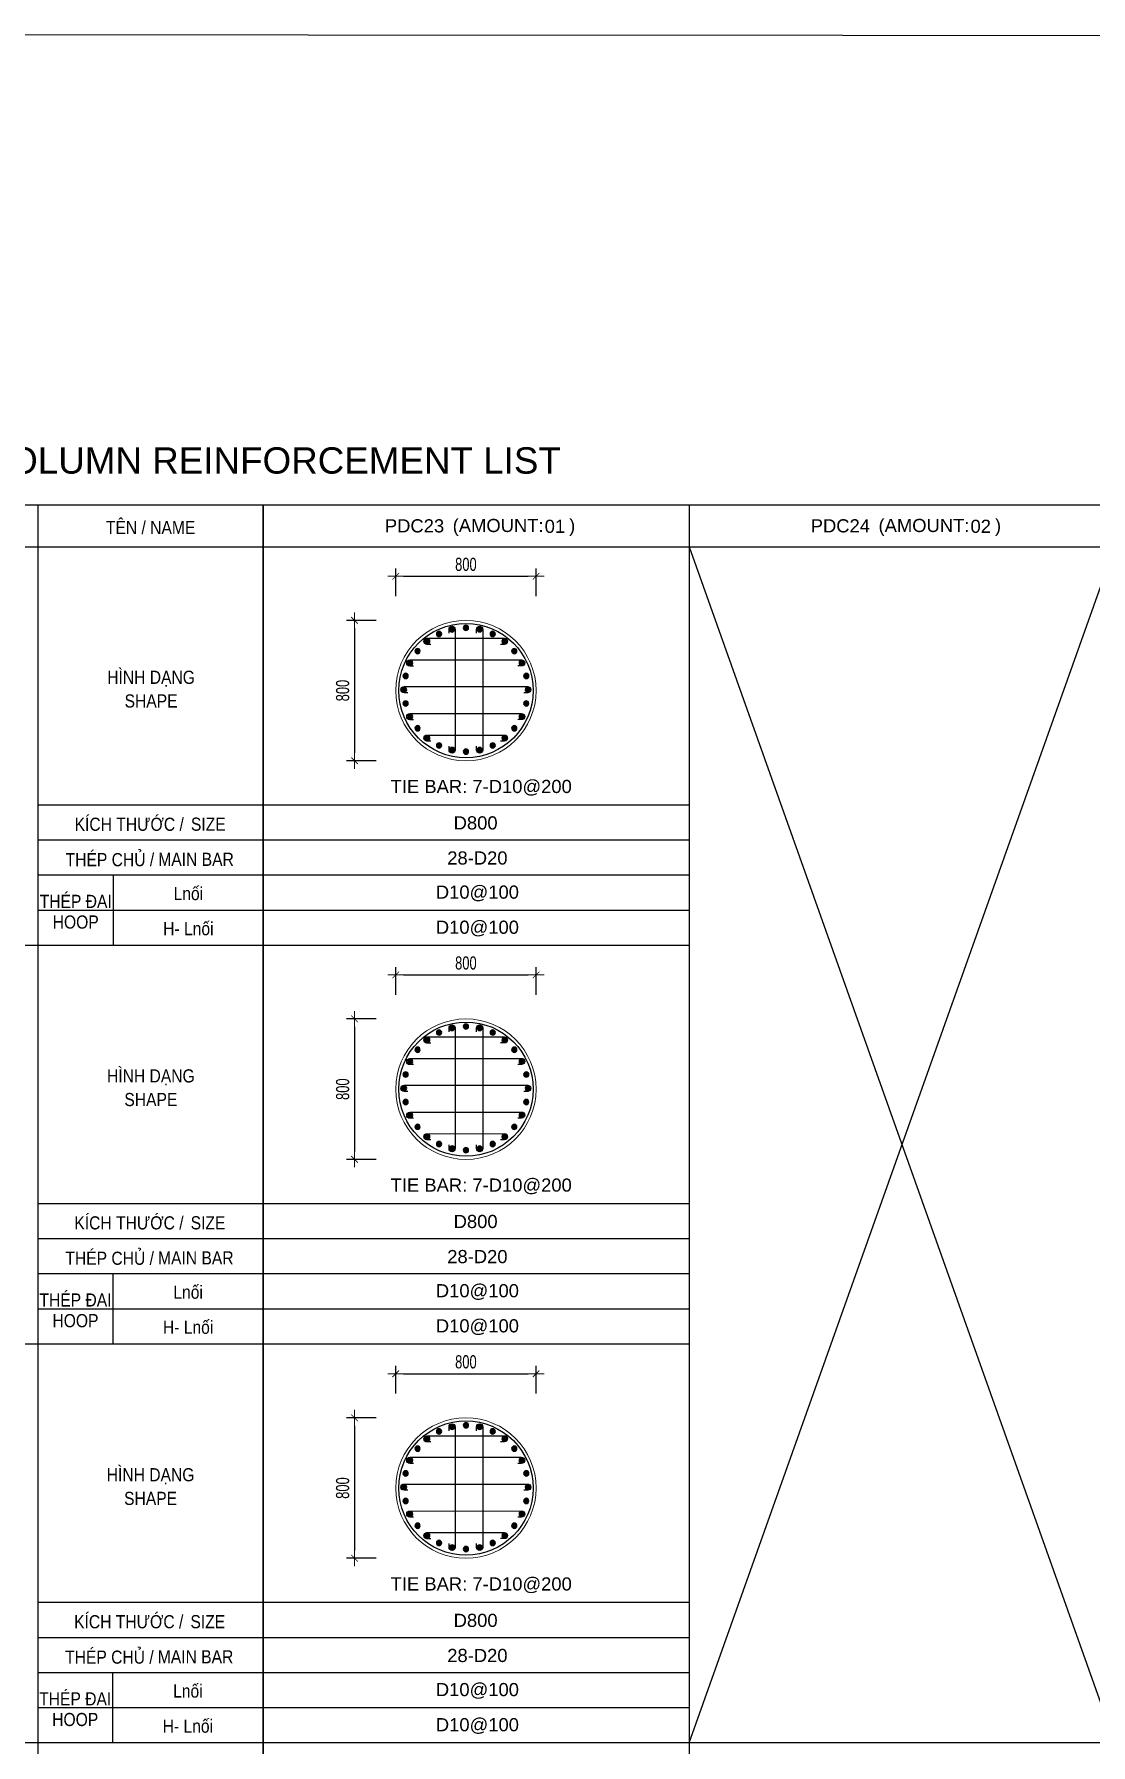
# Model space of a CAD drawing. Header units: millimetres. Extents: x 49323 to 538172, y -39336 to 181761.
# Drawn here: x 509346 to 515365, y 117061 to 126807 of the extents above; entities that cross this region are included whole.
import ezdxf
from ezdxf.enums import TextEntityAlignment as Align

# ---------------------------------------------------------------- set-up
doc = ezdxf.new("R2010")
doc.units = ezdxf.units.MM
doc.linetypes.add('CENTER2', pattern=[1.125, 0.75, -0.125, 0.125, -0.125])
doc.layers.get('Defpoints').update_dxf_attribs({"color": 151, "lineweight": 9})
for name, color, linetype in [('2', 2, 'Continuous'), ('A-ANNO-LEAD', 4, 'Continuous'), ('CEN', 1, 'CENTER2'), ('STL', 3, 'Continuous'), ('TIT1', 3, 'Continuous'), ('TXT', 3, 'Continuous')]:
    doc.layers.add(name, color=color, linetype=linetype)
for name, color, linetype, lineweight in [('NDC_S_CONTINUOUS', 3, 'Continuous', 20), ('NDC_S_DIM', 1, 'Continuous', 15), ('NDC_S_VN TEXT', 7, 'Continuous', 20)]:
    doc.layers.add(name, color=color, linetype=linetype, lineweight=lineweight)
doc.styles.add('ARIAL', font='arial.ttf', dxfattribs={"width": 0.8})
doc.styles.add('NDC_ARIAL', font='arial.ttf', dxfattribs={"width": 0.85})
doc.styles.add('NDC_DIM', font='', dxfattribs={"width": 0.75})
doc.styles.get('NDC_DIM').set_extended_font_data('Dotum')
doc.dimstyles.new('NDC_dim_30', dxfattribs={"dimscale": 30, "dimtxt": 2.5, "dimasz": 1.5, "dimexe": 1.5, "dimexo": 2.5, "dimgap": 1, "dimtad": 1, "dimdec": 0, "dimzin": 0, "dimdsep": 46, "dimtxsty": 'NDC_DIM', "dimblk": 'DIMMARK', "dimcen": 0.09, "dimdle": 1.2, "dimclrd": 1, "dimclre": 1, "dimclrt": 3, "dimadec": 0, "dimazin": 0, "dimtfac": 1, "dimtdec": 0, "dimtix": 1, "dimtofl": 0, "dimtmove": 0, "dimatfit": 3, "dimfxl": 8, "dimfxlon": 1, "dimtolj": 1, "dimtzin": 0, "dimarcsym": 0})

# ---------------------------------------------------------------- blocks, each defined once
blk = doc.blocks.new('DÁDAS')
at = {"layer": 'TIT1', "color": 2, "style": 'NDC_ARIAL'}
blk.add_text('(AMOUNT:     )', height=75, dxfattribs=at).set_placement((-42061.2, 55767.2), align=Align.MIDDLE)
blk = doc.blocks.new('DIMMARK')
at = {"layer": 'NDC_S_DIM', "color": 1}
blk.add_line((-1.5, 0), (1, 0), dxfattribs=at)
at = {"layer": 'NDC_S_DIM', "color": 2, "const_width": 0.1}
blk.add_lwpolyline([(-0.42, -0.42), (0.42, 0.42)], dxfattribs=at)
blk = doc.blocks.new('*D2035')
at = {"layer": 'Defpoints', "color": 0, "ltscale": 40, "transparency": 16777216}
for p in [(512205, 119175.1), (511405, 118986.8), (512205, 118986.8)]:
    blk.add_point(p, dxfattribs=at)
at = {"layer": 'NDC_S_DIM', "color": 1, "lineweight": -2, "ltscale": 40, "transparency": 16777216}
for p, q in [((511405, 119061.8), (511405, 119220.1)), ((512205, 119061.8), (512205, 119220.1)), ((511450, 119175.1), (512160, 119175.1))]:
    blk.add_line(p, q, dxfattribs=at)
at = {"layer": 'NDC_S_DIM', "color": 1, "lineweight": -2, "ltscale": 40, "transparency": 16777216, "xscale": 45, "yscale": 45, "zscale": 45, "rotation": 180}
blk.add_blockref('DIMMARK', (511405, 119175.1), dxfattribs=at)
at = {"layer": 'NDC_S_DIM', "color": 1, "lineweight": -2, "ltscale": 40, "transparency": 16777216, "xscale": 45, "yscale": 45, "zscale": 45}
blk.add_blockref('DIMMARK', (512205, 119175.1), dxfattribs=at)
at = {"layer": 'NDC_S_DIM', "color": 3, "ltscale": 40, "transparency": 16777216, "insert": (511805, 119242.6), "char_height": 75, "attachment_point": 5, "style": 'NDC_DIM'}
blk.add_mtext('\\A1;800', dxfattribs=at)
blk = doc.blocks.new('*D2036')
at = {"layer": 'Defpoints', "color": 0, "ltscale": 40, "transparency": 16777216}
for p in [(511367.9, 118924), (511170.6, 118124), (511367.9, 118124)]:
    blk.add_point(p, dxfattribs=at)
at = {"layer": 'NDC_S_DIM', "color": 1, "lineweight": -2, "ltscale": 40, "transparency": 16777216}
for p, q in [((511292.9, 118924), (511125.6, 118924)), ((511170.6, 118879), (511170.6, 118169)), ((511292.9, 118124), (511125.6, 118124))]:
    blk.add_line(p, q, dxfattribs=at)
at = {"layer": 'NDC_S_DIM', "color": 1, "lineweight": -2, "ltscale": 40, "transparency": 16777216, "xscale": 45, "yscale": 45, "zscale": 45}
for p, rotation in [((511170.6, 118924), 90), ((511170.6, 118124), 270)]:
    blk.add_blockref('DIMMARK', p, dxfattribs=dict(at, rotation=rotation))
at = {"layer": 'NDC_S_DIM', "color": 3, "ltscale": 40, "transparency": 16777216, "insert": (511103, 118524), "char_height": 75, "attachment_point": 5, "rotation": 90, "style": 'NDC_DIM'}
blk.add_mtext('\\A1;800', dxfattribs=at)
blk = doc.blocks.new('8')
at = {"layer": '2'}
blk.add_hatch(color=256, dxfattribs=at).paths.add_polyline_path([(20, 0, 0.386127), (2, 20), (-2, 20, 0.386127), (-20, 0, 1)])
blk.add_circle((0, 0), 20, dxfattribs=at)
blk = doc.blocks.new('5')
at = {"layer": 'CEN', "rotation": 180}
blk.add_blockref('8', (0, 0), dxfattribs=at)
blk = doc.blocks.new('*U1991')
at = {"layer": 'STL', "xscale": -0.75, "yscale": 0.75, "zscale": 0.75, "rotation": 292.5000000000001}
blk.add_blockref('5', (0, 0), dxfattribs=at)
blk = doc.blocks.new('*U1998')
at = {"layer": 'NDC_S_DIM', "color": 0, "linetype": 'ByBlock', "lineweight": -2, "transparency": 16777216}
for p, rotation in [((-25669.3, 37900), 308.571428571427), ((-25601.8, 37941), 295.7142857142843), ((-25527, 37966), 282.8571428571415), ((-25448.4, 37973.7), 269.9999999999987), ((-25370.1, 37963.8), 257.1428571428559), ((-25296, 37936.7), 244.2857142857131), ((-25229.7, 37893.7), 231.4285714285703), ((-25725.9, 37844.9), 321.4285714285699), ((-25174.7, 37837.1), 218.5714285714274), ((-25796, 37704.6), 347.1428571428555), ((-25768.8, 37778.7), 334.2857142857127), ((-25133.6, 37769.7), 205.7142857142847), ((-25108.6, 37694.8), 192.8571428571419), ((-25100.9, 37616.2), 180), ((-25798.2, 37547.7), 12.8571428571428), ((-25110.9, 37537.9), 167.1428571428563), ((-25773.2, 37472.8), 25.71428571428561), ((-25732.1, 37405.4), 38.57142857142841), ((-25180.9, 37397.6), 141.4285714285707), ((-25138, 37463.8), 154.2857142857135), ((-25677.1, 37348.8), 51.42857142857117), ((-25610.9, 37305.8), 64.28571428571395), ((-25305, 37301.5), 115.7142857142852), ((-25237.5, 37342.5), 128.5714285714279), ((-25536.7, 37278.7), 77.14285714285676), ((-25458.4, 37268.7), 89.99999999999955), ((-25379.8, 37276.5), 102.8571428571423)]:
    blk.add_blockref('*U1991', p, dxfattribs=dict(at, rotation=rotation))
blk.add_blockref('*U1991', (-25805.9, 37626.2), dxfattribs=at)
blk = doc.blocks.new('*D2037')
at = {"layer": 'Defpoints', "color": 0, "ltscale": 40, "transparency": 16777216}
for p in [(512205, 121447.5), (511405, 121259.3), (512205, 121259.3)]:
    blk.add_point(p, dxfattribs=at)
at = {"layer": 'NDC_S_DIM', "color": 1, "lineweight": -2, "ltscale": 40, "transparency": 16777216}
for p, q in [((511405, 121334.3), (511405, 121492.5)), ((511450, 121447.5), (512160, 121447.5)), ((512205, 121334.3), (512205, 121492.5))]:
    blk.add_line(p, q, dxfattribs=at)
at = {"layer": 'NDC_S_DIM', "color": 1, "lineweight": -2, "ltscale": 40, "transparency": 16777216, "xscale": 45, "yscale": 45, "zscale": 45, "rotation": 180}
blk.add_blockref('DIMMARK', (511405, 121447.5), dxfattribs=at)
at = {"layer": 'NDC_S_DIM', "color": 1, "lineweight": -2, "ltscale": 40, "transparency": 16777216, "xscale": 45, "yscale": 45, "zscale": 45}
blk.add_blockref('DIMMARK', (512205, 121447.5), dxfattribs=at)
at = {"layer": 'NDC_S_DIM', "color": 3, "ltscale": 40, "transparency": 16777216, "insert": (511805, 121515.1), "char_height": 75, "attachment_point": 5, "style": 'NDC_DIM'}
blk.add_mtext('\\A1;800', dxfattribs=at)
blk = doc.blocks.new('*D2038')
at = {"layer": 'Defpoints', "color": 0, "ltscale": 40, "transparency": 16777216}
for p in [(511367.9, 121196.5), (511170.6, 120396.5), (511367.9, 120396.5)]:
    blk.add_point(p, dxfattribs=at)
at = {"layer": 'NDC_S_DIM', "color": 1, "lineweight": -2, "ltscale": 40, "transparency": 16777216}
for p, q in [((511292.9, 121196.5), (511125.6, 121196.5)), ((511170.6, 121151.5), (511170.6, 120441.5)), ((511292.9, 120396.5), (511125.6, 120396.5))]:
    blk.add_line(p, q, dxfattribs=at)
at = {"layer": 'NDC_S_DIM', "color": 1, "lineweight": -2, "ltscale": 40, "transparency": 16777216, "xscale": 45, "yscale": 45, "zscale": 45}
for p, rotation in [((511170.6, 121196.5), 90), ((511170.6, 120396.5), 270)]:
    blk.add_blockref('DIMMARK', p, dxfattribs=dict(at, rotation=rotation))
at = {"layer": 'NDC_S_DIM', "color": 3, "ltscale": 40, "transparency": 16777216, "insert": (511103, 120796.5), "char_height": 75, "attachment_point": 5, "rotation": 90, "style": 'NDC_DIM'}
blk.add_mtext('\\A1;800', dxfattribs=at)
blk = doc.blocks.new('*U1993')
at = {"layer": 'STL', "xscale": -0.75, "yscale": 0.75, "zscale": 0.75, "rotation": 292.5000000000001}
blk.add_blockref('5', (0, 0), dxfattribs=at)
blk = doc.blocks.new('*U1992')
at = {"layer": 'NDC_S_DIM', "color": 0, "linetype": 'ByBlock', "lineweight": -2, "transparency": 16777216}
for p, rotation in [((-25669.3, 37900), 308.571428571427), ((-25601.8, 37941), 295.7142857142843), ((-25527, 37966), 282.8571428571415), ((-25448.4, 37973.7), 269.9999999999987), ((-25370.1, 37963.8), 257.1428571428559), ((-25296, 37936.7), 244.2857142857131), ((-25229.7, 37893.7), 231.4285714285703), ((-25725.9, 37844.9), 321.4285714285699), ((-25174.7, 37837.1), 218.5714285714274), ((-25796, 37704.6), 347.1428571428555), ((-25768.8, 37778.7), 334.2857142857127), ((-25133.6, 37769.7), 205.7142857142847), ((-25108.6, 37694.8), 192.8571428571419), ((-25100.9, 37616.2), 180), ((-25798.2, 37547.7), 12.8571428571428), ((-25110.9, 37537.9), 167.1428571428563), ((-25773.2, 37472.8), 25.71428571428561), ((-25732.1, 37405.4), 38.57142857142841), ((-25180.9, 37397.6), 141.4285714285707), ((-25138, 37463.8), 154.2857142857135), ((-25677.1, 37348.8), 51.42857142857117), ((-25610.9, 37305.8), 64.28571428571395), ((-25305, 37301.5), 115.7142857142852), ((-25237.5, 37342.5), 128.5714285714279), ((-25536.7, 37278.7), 77.14285714285676), ((-25458.4, 37268.7), 89.99999999999955), ((-25379.8, 37276.5), 102.8571428571423)]:
    blk.add_blockref('*U1993', p, dxfattribs=dict(at, rotation=rotation))
blk.add_blockref('*U1993', (-25805.9, 37626.2), dxfattribs=at)
blk = doc.blocks.new('*D2039')
at = {"layer": 'Defpoints', "color": 0, "ltscale": 40, "transparency": 16777216}
for p in [(512205, 123718.5), (511405, 123530.3), (512205, 123530.3)]:
    blk.add_point(p, dxfattribs=at)
at = {"layer": 'NDC_S_DIM', "color": 1, "lineweight": -2, "ltscale": 40, "transparency": 16777216}
for p, q in [((511405, 123605.3), (511405, 123763.5)), ((511450, 123718.5), (512160, 123718.5)), ((512205, 123605.3), (512205, 123763.5))]:
    blk.add_line(p, q, dxfattribs=at)
at = {"layer": 'NDC_S_DIM', "color": 1, "lineweight": -2, "ltscale": 40, "transparency": 16777216, "xscale": 45, "yscale": 45, "zscale": 45, "rotation": 180}
blk.add_blockref('DIMMARK', (511405, 123718.5), dxfattribs=at)
at = {"layer": 'NDC_S_DIM', "color": 1, "lineweight": -2, "ltscale": 40, "transparency": 16777216, "xscale": 45, "yscale": 45, "zscale": 45}
blk.add_blockref('DIMMARK', (512205, 123718.5), dxfattribs=at)
at = {"layer": 'NDC_S_DIM', "color": 3, "ltscale": 40, "transparency": 16777216, "insert": (511805, 123786.1), "char_height": 75, "attachment_point": 5, "style": 'NDC_DIM'}
blk.add_mtext('\\A1;800', dxfattribs=at)
blk = doc.blocks.new('*D2040')
at = {"layer": 'Defpoints', "color": 0, "ltscale": 40, "transparency": 16777216}
for p in [(511367.9, 123467.5), (511170.6, 122667.5), (511367.9, 122667.5)]:
    blk.add_point(p, dxfattribs=at)
at = {"layer": 'NDC_S_DIM', "color": 1, "lineweight": -2, "ltscale": 40, "transparency": 16777216}
for p, q in [((511292.9, 123467.5), (511125.6, 123467.5)), ((511170.6, 123422.5), (511170.6, 122712.5)), ((511292.9, 122667.5), (511125.6, 122667.5))]:
    blk.add_line(p, q, dxfattribs=at)
at = {"layer": 'NDC_S_DIM', "color": 1, "lineweight": -2, "ltscale": 40, "transparency": 16777216, "xscale": 45, "yscale": 45, "zscale": 45}
for p, rotation in [((511170.6, 123467.5), 90), ((511170.6, 122667.5), 270)]:
    blk.add_blockref('DIMMARK', p, dxfattribs=dict(at, rotation=rotation))
at = {"layer": 'NDC_S_DIM', "color": 3, "ltscale": 40, "transparency": 16777216, "insert": (511103, 123067.5), "char_height": 75, "attachment_point": 5, "rotation": 90, "style": 'NDC_DIM'}
blk.add_mtext('\\A1;800', dxfattribs=at)
blk = doc.blocks.new('*U1978')
at = {"layer": 'STL', "xscale": -0.75, "yscale": 0.75, "zscale": 0.75, "rotation": 292.5000000000001}
blk.add_blockref('5', (0, 0), dxfattribs=at)
blk = doc.blocks.new('*U1990')
at = {"layer": 'NDC_S_DIM', "color": 0, "linetype": 'ByBlock', "lineweight": -2, "transparency": 16777216}
for p, rotation in [((-25669.3, 37900), 308.571428571427), ((-25601.8, 37941), 295.7142857142843), ((-25527, 37966), 282.8571428571415), ((-25448.4, 37973.7), 269.9999999999987), ((-25370.1, 37963.8), 257.1428571428559), ((-25296, 37936.7), 244.2857142857131), ((-25229.7, 37893.7), 231.4285714285703), ((-25725.9, 37844.9), 321.4285714285699), ((-25174.7, 37837.1), 218.5714285714274), ((-25796, 37704.6), 347.1428571428555), ((-25768.8, 37778.7), 334.2857142857127), ((-25133.6, 37769.7), 205.7142857142847), ((-25108.6, 37694.8), 192.8571428571419), ((-25100.9, 37616.2), 180), ((-25798.2, 37547.7), 12.8571428571428), ((-25110.9, 37537.9), 167.1428571428563), ((-25773.2, 37472.8), 25.71428571428561), ((-25732.1, 37405.4), 38.57142857142841), ((-25180.9, 37397.6), 141.4285714285707), ((-25138, 37463.8), 154.2857142857135), ((-25677.1, 37348.8), 51.42857142857117), ((-25610.9, 37305.8), 64.28571428571395), ((-25305, 37301.5), 115.7142857142852), ((-25237.5, 37342.5), 128.5714285714279), ((-25536.7, 37278.7), 77.14285714285676), ((-25458.4, 37268.7), 89.99999999999955), ((-25379.8, 37276.5), 102.8571428571423)]:
    blk.add_blockref('*U1978', p, dxfattribs=dict(at, rotation=rotation))
blk.add_blockref('*U1978', (-25805.9, 37626.2), dxfattribs=at)

msp = doc.modelspace()

# ---------------------------------------------------------------- linework, layer by layer
at = {"layer": '2', "elevation": 0}
for points in [[(511709.1, 123394), (511709.1, 123416.1, -1), (511744.1, 123416.1), (511744.1, 122728.8, -1), (511709.1, 122728.8), (511709.1, 122750.9)], [(511866, 123394), (511866, 123416.1, -1), (511901, 123416.1), (511901, 122728.8, -1), (511866, 122728.8), (511866, 122750.9)], [(511605.2, 123330.1), (511583.1, 123330.1, -1), (511583.1, 123365.1), (512024.9, 123365.6, -1), (512024.9, 123330.6), (512002.7, 123330.6)], [(511507.4, 123207.4), (511485.3, 123207.4, -1), (511485.3, 123242.4), (512122.7, 123242.9, -1), (512122.7, 123207.9), (512100.6, 123207.9)], [(511474.7, 123054.9), (511452.5, 123054.9, -1), (511452.5, 123090), (512157.5, 123090, -1), (512157.5, 123054.9), (512135.4, 123054.9)], [(511507.4, 122901.5), (511485.3, 122901.5, -1), (511485.3, 122936.5), (512122.7, 122937, -1), (512122.7, 122902), (512100.6, 122902)], [(511605.2, 122778.8), (511583.1, 122778.8, -1), (511583.1, 122813.9), (512024.9, 122814.3, -1), (512024.9, 122779.3), (512002.7, 122779.3)], [(511709.1, 121123), (511709.1, 121145.1, -1), (511744.1, 121145.1), (511744.1, 120457.8, -1), (511709.1, 120457.8), (511709.1, 120479.9)], [(511866, 121123), (511866, 121145.1, -1), (511901, 121145.1), (511901, 120457.8, -1), (511866, 120457.8), (511866, 120479.9)], [(511605.2, 121059.1), (511583.1, 121059.1, -1), (511583.1, 121094.1), (512024.9, 121094.6, -1), (512024.9, 121059.6), (512002.7, 121059.6)], [(511507.4, 120936.4), (511485.3, 120936.4, -1), (511485.3, 120971.4), (512122.7, 120971.9, -1), (512122.7, 120936.9), (512100.6, 120936.9)], [(511474.7, 120783.9), (511452.5, 120783.9, -1), (511452.5, 120819), (512157.5, 120819, -1), (512157.5, 120783.9), (512135.4, 120783.9)], [(511507.4, 120630.5), (511485.3, 120630.5, -1), (511485.3, 120665.5), (512122.7, 120666, -1), (512122.7, 120631), (512100.6, 120631)], [(511605.2, 120507.8), (511583.1, 120507.8, -1), (511583.1, 120542.9), (512024.9, 120543.3, -1), (512024.9, 120508.3), (512002.7, 120508.3)], [(511605.2, 118786.6), (511583.1, 118786.6, -1), (511583.1, 118821.6), (512024.9, 118822.1, -1), (512024.9, 118787.1), (512002.7, 118787.1)], [(511709.1, 118850.5), (511709.1, 118872.7, -1), (511744.1, 118872.7), (511744.1, 118185.3, -1), (511709.1, 118185.3), (511709.1, 118207.4)], [(511866, 118850.5), (511866, 118872.7, -1), (511901, 118872.7), (511901, 118185.3, -1), (511866, 118185.3), (511866, 118207.4)], [(511507.4, 118664), (511485.3, 118664, -1), (511485.3, 118699), (512122.7, 118699.5, -1), (512122.7, 118664.4), (512100.6, 118664.4)], [(511474.7, 118511.5), (511452.5, 118511.5, -1), (511452.5, 118546.5), (512157.5, 118546.5, -1), (512157.5, 118511.5), (512135.4, 118511.5)], [(511507.4, 118358), (511485.3, 118358, -1), (511485.3, 118393.1), (512122.7, 118393.5, -1), (512122.7, 118358.5), (512100.6, 118358.5)], [(511605.2, 118235.4), (511583.1, 118235.4, -1), (511583.1, 118270.4), (512024.9, 118270.9, -1), (512024.9, 118235.9), (512002.7, 118235.9)]]:
    msp.add_lwpolyline(points, format="xyb", dxfattribs=at)
at = {"layer": '2', "lineweight": -2, "ltscale": 1000}
for centre in [(511805, 123067.5), (511805, 120796.5), (511805, 118524)]:
    msp.add_circle(centre, 382.5, dxfattribs=at)
at = {"layer": 'A-ANNO-LEAD'}
msp.add_lwpolyline([(501761, 110187), (523096, 110173.8), (523096, 126793.8), (501761, 126807)], close=True, dxfattribs=at)
at = {"layer": 'NDC_S_CONTINUOUS', "ltscale": 70}
for centre in [(511805, 123067.5), (511805, 120796.5), (511805, 118524)]:
    msp.add_circle(centre, 400, dxfattribs=at)
at = {"layer": 'TIT1', "color": 2}
for p, q in [((508739.4, 124126.1), (510650.5, 124126.1)), ((510650.5, 124126.1), (522795.5, 124126.1))]:
    msp.add_line(p, q, dxfattribs=at)
at = {"layer": 'TIT1'}
for p, q in [((509366.6, 124126.1), (509366.6, 114802.1)), ((510650.5, 114802.1), (510650.5, 124126.1)), ((510650.5, 124126.1), (510650.5, 114802.1)), ((510650.5, 124126.1), (510650.5, 114802.1)), ((513076.6, 124126.1), (513076.6, 114802.1)), ((508739.4, 123886.1), (510650.5, 123886.1)), ((510650.5, 123886.1), (522795.5, 123886.1)), ((510650.5, 121615), (508739.4, 121615)), ((513076.6, 121615), (510650.5, 121615)), ((513076.6, 119344), (508739.4, 119344)), ((522795.5, 117071.5), (508739.4, 117071.5))]:
    msp.add_line(p, q, dxfattribs=at)
at = {"layer": 'TIT1', "color": 8}
for p, q in [((513076.6, 117071.5), (515502.7, 123886.1)), ((513076.6, 123886.1), (515502.7, 117071.5)), ((510650.5, 122415), (509367.3, 122415)), ((513076.6, 122415), (510650.5, 122415)), ((510650.5, 122215), (509367.3, 122215)), ((513076.6, 122215), (510650.5, 122215)), ((510650.5, 122015), (509367.3, 122015)), ((509796.5, 121615), (509796.5, 122015)), ((513076.6, 122015), (510650.5, 122015)), ((510650.5, 121815), (509367.3, 121815)), ((513076.6, 121815), (510650.5, 121815)), ((510650.5, 120144), (509365.9, 120144)), ((513076.6, 120144), (510650.5, 120144)), ((510650.5, 119944), (509365.9, 119944)), ((513076.6, 119944), (510650.5, 119944)), ((510650.5, 119744), (509365.9, 119744)), ((509795.1, 119344), (509795.1, 119744)), ((513076.6, 119744), (510650.5, 119744)), ((510650.5, 119544), (509365.9, 119544)), ((513076.6, 119544), (510650.5, 119544)), ((513076.6, 117871.5), (509366.6, 117871.5)), ((513076.6, 117671.5), (509366.6, 117671.5)), ((513076.6, 117471.5), (509366.6, 117471.5)), ((509793.7, 117071.5), (509793.7, 117471.5)), ((513076.6, 117271.5), (509366.6, 117271.5))]:
    msp.add_line(p, q, dxfattribs=at)

# ---------------------------------------------------------------- block references
at = {"layer": 'NDC_S_DIM'}
for p in [(554140.1, 68231.6), (556566.2, 68231.6)]:
    msp.add_blockref('DÁDAS', p, dxfattribs=at)
at = {"layer": 'NDC_S_DIM', "rotation": 0.8126515942541631}
for name, p in [('*U1990', (537789.5, 85816)), ('*U1992', (537789.5, 83545)), ('*U1998', (537789.5, 81272.5))]:
    msp.add_blockref(name, p, dxfattribs=at)

# ---------------------------------------------------------------- texts
at = {"layer": 'NDC_S_VN TEXT', "style": 'NDC_ARIAL', "width": 0.85}
for s, p in [('HÌNH DẠNG', (510011.4, 123144.7)), ('KÍCH THƯỚC /', (509886.8, 122315)), ('THÉP CHỦ /', (509776.8, 122115)), ('THÉP ĐAI', (509582, 121876.1)), ('HÌNH DẠNG', (510010, 120873.7)), ('KÍCH THƯỚC /', (509885.4, 120044)), ('THÉP CHỦ /', (509775.4, 119844)), ('THÉP ĐAI', (509580.6, 119605.1)), ('HÌNH DẠNG', (510008.6, 118601.3)), ('KÍCH THƯỚC /', (509884, 117771.5)), ('THÉP CHỦ /', (509774, 117571.5)), ('THÉP ĐAI', (509579.2, 117332.6))]:
    msp.add_text(s, height=75, dxfattribs=at).set_placement(p, align=Align.MIDDLE)
at = {"layer": 'TIT1', "style": 'NDC_ARIAL', "width": 0.85}
for s, p in [('TÊN / NAME', (510008.7, 124006.1)), ('SHAPE', (510011.4, 123008.5)), ('SIZE', (510337.3, 122306.2)), ('MAIN BAR', (510267.6, 122106.1)), ('Lnối', (510223.8, 121915)), ('HOOP', (509582, 121748.7)), ('H- Lnối', (510223.8, 121715)), ('SHAPE', (510010, 120737.5)), ('SIZE', (510335.9, 120035.2)), ('MAIN BAR', (510266.2, 119835.1)), ('Lnối', (510222.4, 119644)), ('HOOP', (509580.6, 119477.7)), ('H- Lnối', (510222.4, 119444)), ('SHAPE', (510008.6, 118465)), ('SIZE', (510334.5, 117762.7)), ('MAIN BAR', (510264.8, 117562.7)), ('Lnối', (510221, 117371.5)), ('HOOP', (509579.2, 117205.3)), ('H- Lnối', (510221, 117171.5))]:
    msp.add_text(s, height=75, dxfattribs=at).set_placement(p, align=Align.MIDDLE)
at = {"layer": 'TIT1', "color": 2, "style": 'NDC_ARIAL'}
for s, p in [('PDC23', (511512.3, 124006.1)), ('01', (512312.1, 124003.4)), ('PDC24', (513938.4, 124006.1)), ('02', (514738.2, 124003.4))]:
    msp.add_text(s, height=75, dxfattribs=at).set_placement(p, align=Align.MIDDLE)
at = {"layer": 'TIT1', "style": 'NDC_ARIAL'}
for s, p in [('TIE BAR: 7-D10@200', (511892.3, 122515.6)), ('D800', (511860.4, 122313.7)), ('28-D20', (511870.5, 122113.7)), ('D10@100', (511870.5, 121913.7)), ('D10@100', (511870.5, 121713.7)), ('TIE BAR: 7-D10@200', (511892.3, 120244.6)), ('D800', (511860.4, 120042.7)), ('28-D20', (511870.5, 119842.7)), ('D10@100', (511870.5, 119642.7)), ('D10@100', (511870.5, 119442.7)), ('TIE BAR: 7-D10@200', (511892.3, 117972.1)), ('D800', (511860.4, 117770.2)), ('28-D20', (511870.5, 117570.2)), ('D10@100', (511870.5, 117370.2)), ('D10@100', (511870.5, 117170.2))]:
    msp.add_text(s, height=75, dxfattribs=at).set_placement(p, align=Align.MIDDLE)
at = {"layer": 'TXT', "color": 3, "style": 'ARIAL'}
msp.add_text('COLUMN REINFORCEMENT LIST', height=150, dxfattribs=at).set_placement((509051.7, 124303.4))

# ---------------------------------------------------------------- dimensions: what is measured, and where the dimension line sits
at = {"layer": 'NDC_S_DIM', "ltscale": 40}
for base, p1, p2, picture, middle in [((512205, 123718.5), (511405, 123530.3), (512205, 123530.3), '*D2039', (511805, 123786.1)), ((512205, 121447.5), (511405, 121259.3), (512205, 121259.3), '*D2037', (511805, 121515.1)), ((512205, 119175.1), (511405, 118986.8), (512205, 118986.8), '*D2035', (511805, 119242.6))]:
    dim = msp.add_linear_dim(base=base, p1=p1, p2=p2, dimstyle='NDC_dim_30', dxfattribs=at)
    dim.commit()
    dim.dimension.update_dxf_attribs({"geometry": picture, "text_midpoint": middle})
for base, p1, p2, picture, middle in [((511170.6, 122667.5), (511367.9, 123467.5), (511367.9, 122667.5), '*D2040', (511103, 123067.5)), ((511170.6, 120396.5), (511367.9, 121196.5), (511367.9, 120396.5), '*D2038', (511103, 120796.5)), ((511170.6, 118124), (511367.9, 118924), (511367.9, 118124), '*D2036', (511103, 118524))]:
    dim = msp.add_linear_dim(base=base, p1=p1, p2=p2, angle=90, dimstyle='NDC_dim_30', dxfattribs=at)
    dim.commit()
    dim.dimension.update_dxf_attribs({"geometry": picture, "text_midpoint": middle})

doc.saveas('drawing.dxf')
